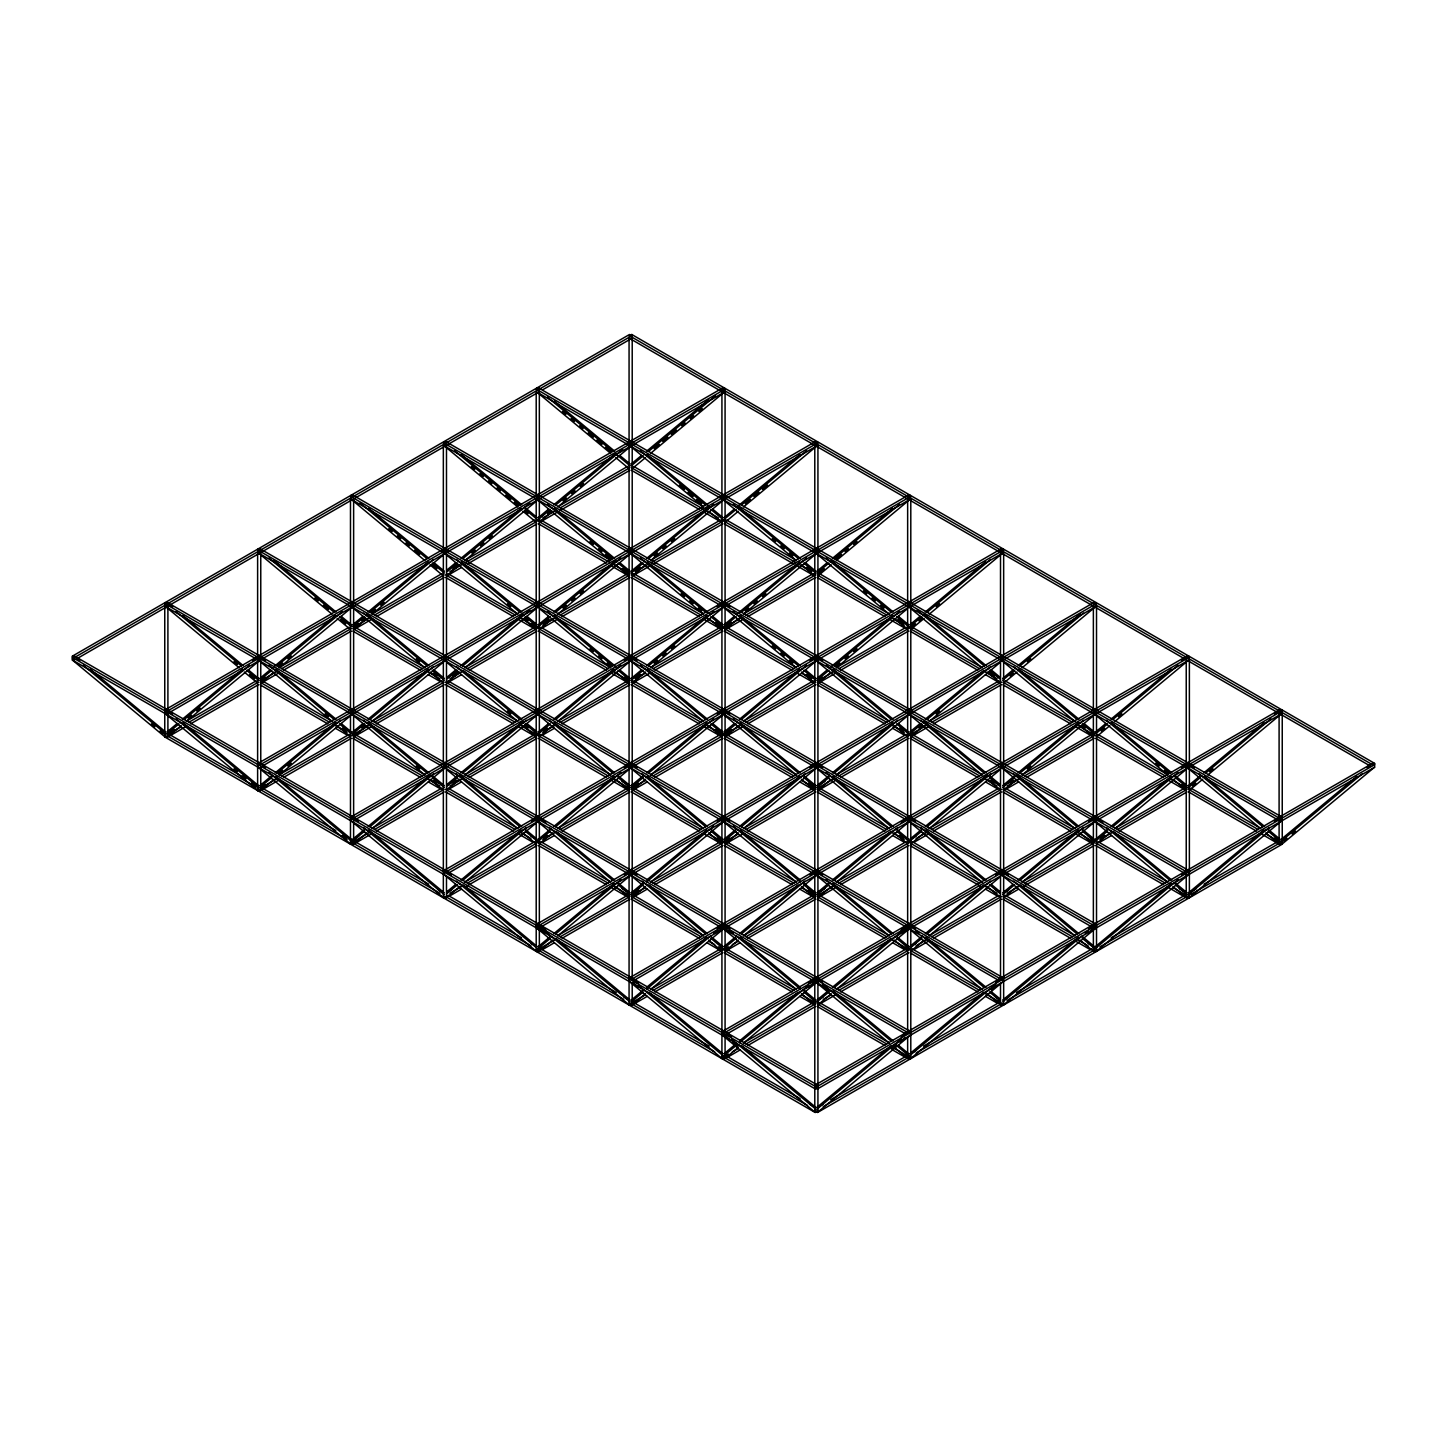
<?xml version="1.0" encoding="UTF-8"?>
<svg xmlns="http://www.w3.org/2000/svg" width="1447" height="1447" viewBox="0 0 1447 1447"><rect width="100%" height="100%" fill="white"/><g stroke="black" fill="none" stroke-linecap="round" stroke-linejoin="round"><path stroke-width="1.5" d="M166.93 732.055L177.239 723.482M182.412 719.195L242.59 669.147M252.918 660.574L256.354 657.716M166.93 733.882L178.976 723.862M184.131 719.575L249.481 665.24M169.172 733.864L174.345 729.559M188.092 718.128L191.529 715.27M196.702 710.983L200.138 708.126M169.172 735.673L181.219 725.671M186.374 721.384L260.315 659.904L258.072 658.096L258.072 656.287M259.791 678.444L270.101 669.871M273.555 667.013L335.451 615.536M259.791 680.253L271.837 670.25M276.992 665.964L342.342 611.629M262.034 680.253L265.47 677.377M279.235 665.946L282.671 663.088M287.826 658.801L291.281 655.943M262.034 682.062L274.08 672.059M279.235 667.772L353.177 606.293L350.934 604.484M352.652 624.833L362.962 616.259M368.135 611.954L428.312 561.924M352.652 626.641L364.698 616.639M369.853 612.352L433.467 559.446M354.895 626.623L358.331 623.766M361.786 620.908L365.223 618.05M372.096 612.334L375.533 609.476M380.688 605.19L384.142 602.332M354.895 628.45L366.941 618.448M372.096 614.161L442.601 555.539M447.232 569.792L455.823 562.63M460.996 558.343L521.173 508.313M447.232 571.601L457.541 563.028M462.714 558.741L529.783 502.977M452.929 568.725L458.084 564.439M471.831 553.007L475.267 550.149M480.44 545.863L483.877 542.987M489.032 538.7L492.468 535.842M447.756 574.839L459.802 564.836M464.957 560.55L538.899 499.07M538.374 517.61L548.684 509.018M553.857 504.732L615.753 453.273M536.656 520.848L550.403 509.416M555.576 505.13L622.644 449.366M547.509 513.685L550.945 510.827M562.973 500.825L566.41 497.967M571.583 493.68L575.02 490.804M580.175 486.518L583.611 483.66M540.617 521.227L552.664 511.225M557.818 506.938L631.76 445.459M631.236 463.999L641.546 455.407M646.719 451.12L708.614 399.661M631.236 465.807L643.264 455.805M648.437 451.518L715.505 395.755M654.116 448.642L659.271 444.356M662.726 441.498L667.881 437.193M671.318 434.335L676.473 430.048M681.627 425.762L685.064 422.904M690.237 418.617L693.674 415.759M698.829 411.473L702.265 408.615M633.479 467.616L645.525 457.614M650.68 453.309L724.621 391.848L722.379 390.039L722.379 388.212L724.621 389.388L167.454 711.056L165.229 709.772L722.379 388.103M259.791 785.667L271.837 775.664M275.274 772.807L335.451 722.758M259.791 787.494L271.837 777.473M276.992 773.186L340.606 720.299M262.034 787.475L265.47 784.618M279.235 773.168L282.671 770.31M287.826 766.024L291.281 763.166M262.034 789.284L274.08 779.282M279.235 774.995L353.177 713.516L350.934 711.707M352.652 732.055L362.962 723.482M368.135 719.195L428.312 669.147M352.652 733.882L364.698 723.862M369.853 719.575L433.467 666.687M361.786 728.13L365.223 725.273M354.895 735.673L366.941 725.671M372.096 721.384L444.319 661.333M447.232 677.015L455.823 669.871M460.996 665.566L522.892 614.107M447.232 678.824L457.541 670.25M462.714 665.964L529.783 610.2M452.929 675.948L458.084 671.661M447.756 682.062L459.802 672.059M464.957 667.772L538.899 606.293M538.374 624.833L548.684 616.259M553.857 611.954L615.753 560.495M536.656 628.07L550.403 616.639M555.576 612.352L620.908 558.017M544.054 623.766L549.227 619.479M562.973 608.047L566.41 605.19M571.583 600.903L575.02 598.045M580.175 593.74L583.611 590.882M540.617 628.45L552.664 618.448M557.818 614.161L631.76 552.682M631.236 571.221L641.546 562.63M646.719 558.343L708.614 506.884M631.236 573.03L643.264 563.028M648.437 558.741L713.769 504.406M635.197 571.583L640.37 567.296M654.116 555.865L657.553 553.007M662.726 548.72L666.163 545.863M671.318 541.558L674.754 538.7M633.479 574.839L645.525 564.836M650.68 560.55L724.621 499.07L722.379 497.262L722.379 495.435L724.621 496.61M724.097 517.61L734.407 509.018M737.861 506.161L799.757 454.702M724.097 519.419L736.125 509.416M741.298 505.13L806.63 450.795M745.259 503.683L750.414 499.396M753.851 496.538L759.024 492.251M762.46 489.375L767.615 485.089M726.34 521.227L738.386 511.225M743.541 506.938L817.483 445.459L815.24 443.65L815.24 441.823L817.483 442.999L260.315 764.667L258.091 763.383L815.24 441.715M352.652 839.278L364.698 829.276M368.135 826.418L430.03 774.941M352.652 841.105L364.698 831.084M369.853 826.798L433.467 773.91M354.895 842.896L366.941 832.893M372.096 828.606L444.319 768.556M447.232 784.238L457.541 775.664M460.996 772.807L522.892 721.33M447.232 786.065L457.541 777.473M462.714 773.186L526.328 720.299M452.929 783.189L456.366 780.313M447.756 789.284L459.802 779.282M464.957 774.995L537.181 714.945M538.374 732.055L548.684 723.482M553.857 719.195L614.034 669.147M624.362 660.574L627.799 657.716M550.403 723.862L536.656 735.311L536.656 733.484M555.576 719.575L620.908 665.24M544.054 731.006L547.509 728.13M540.617 735.673L552.664 725.671M557.818 721.384L630.042 661.333M631.236 678.444L641.546 669.871M646.719 665.566L706.896 615.536M717.224 606.962L720.66 604.104M631.236 680.253L643.264 670.25M648.437 665.964L713.769 611.629M635.197 678.824L640.37 674.519M654.116 663.088L657.553 660.23M662.726 655.943L666.163 653.085M671.318 648.799L674.754 645.941M633.479 682.062L645.525 672.059M650.68 667.772L724.621 606.293L722.379 604.484L722.379 602.676M724.097 624.833L734.407 616.259M737.861 613.383L799.757 561.924M724.097 626.641L736.125 616.639M741.298 612.352L806.63 558.017M726.34 626.623L731.495 622.337M745.259 610.905L748.696 608.047M753.851 603.761L757.306 600.903M762.46 596.616L765.897 593.74M726.34 628.45L738.386 618.448M743.541 614.161L817.483 552.682L815.24 550.873L815.24 549.064L817.483 550.222M816.958 571.221L827.268 562.63M832.441 558.343L892.618 508.313M816.958 573.03L828.986 563.028M834.159 558.741L899.491 504.406M819.201 573.012L824.356 568.725M836.402 558.723L841.557 554.436M844.994 551.578L848.43 548.72M853.603 544.434L857.04 541.558M819.201 574.839L831.247 564.836M836.402 560.55L908.626 500.499M447.232 891.461L455.823 884.316M460.996 880.029L521.173 829.981M531.501 821.408L534.938 818.55M447.232 893.287L457.541 884.696M462.714 880.409L526.328 827.521M447.756 896.507L459.802 886.505M464.957 882.218L537.181 822.167M538.374 839.278L550.403 829.276M553.857 826.418L614.034 776.37M624.362 767.796L627.799 764.938M550.403 831.084L536.656 842.534L536.656 840.707M555.576 826.798L620.908 772.481M544.054 838.229L547.509 835.371M540.617 842.896L552.664 832.893M557.818 828.606L630.042 768.556M631.236 785.667L643.264 775.664M646.719 772.807L706.896 722.758M717.224 714.185L720.66 711.327M631.236 787.494L643.264 777.473M648.437 773.186L713.769 718.87M635.197 786.047L638.633 783.189M633.479 789.284L645.525 779.282M650.68 774.995L722.903 714.945M724.097 732.055L734.407 723.482M739.58 719.195L799.757 669.147M810.085 660.574L813.521 657.716M724.097 733.882L736.125 723.862M741.298 719.575L806.63 665.24M726.34 733.864L731.495 729.559M726.34 735.673L738.386 725.671M743.541 721.384L817.483 659.904L815.24 658.096L815.24 656.287M816.958 678.444L827.268 669.871M830.705 667.013L892.618 615.536M816.958 680.253L828.986 670.25M834.159 665.964L899.491 611.629M819.201 680.253L822.638 677.377M836.402 665.946L839.839 663.088M844.994 658.801L848.43 655.943M853.603 651.656L857.04 648.799M819.201 682.062L831.247 672.059M836.402 667.772L906.907 609.151M909.819 624.833L920.129 616.259M925.302 611.954L985.479 561.924M909.819 626.641L921.848 616.639M927.021 612.352L990.634 559.446M912.062 626.623L915.499 623.766M918.935 620.908L922.39 618.05M936.137 606.619L939.573 603.761M912.062 628.45L924.108 618.448M929.263 614.161L1003.205 552.682M538.374 946.501L550.403 936.498M553.857 933.641L614.034 883.592M624.362 875.019L627.799 872.161M550.403 938.325L536.656 949.757L538.899 951.565M555.576 934.02L620.908 879.704M540.617 950.136L552.664 940.116M557.818 935.829L630.042 875.779M631.236 892.889L643.264 882.887M646.719 880.029L706.896 829.981M717.224 821.408L720.66 818.55M631.236 894.716L643.264 884.696M646.719 881.838L713.769 826.092M635.197 893.269L638.633 890.411M633.479 896.507L645.525 886.505M650.68 882.218L724.621 820.738L722.379 818.93L722.379 817.121L724.621 818.279M724.097 839.278L736.125 829.276M739.58 826.418L799.757 776.37M810.085 767.796L813.521 764.938M724.097 841.105L736.125 831.084M741.298 826.798L804.912 773.91M726.34 841.087L729.776 838.229M726.34 842.896L738.386 832.893M743.541 828.606L817.483 767.127L815.24 765.318L815.24 763.51M816.958 785.667L828.986 775.664M832.441 772.807L892.618 722.758M816.958 787.494L828.986 777.473M834.159 773.186L897.773 720.299M819.201 789.284L831.247 779.282M836.402 774.995L910.344 713.516L908.101 711.707M909.819 732.055L920.129 723.482M925.302 719.195L983.761 670.576M909.819 733.882L921.848 723.862M927.021 719.575L990.634 666.687M918.935 728.13L922.39 725.273M936.137 713.841L939.573 710.983M912.062 735.673L924.108 725.671M929.263 721.384L999.768 662.762M1002.681 678.444L1012.99 669.871M1018.163 665.566L1080.059 614.107M1002.681 680.253L1014.709 670.25M1019.882 665.964L1083.496 613.058M1010.078 675.948L1013.533 673.09M1027.28 661.659L1030.716 658.801M1004.923 682.062L1016.97 672.059M1022.125 667.772L1096.066 606.293L1096.066 603.833L1093.823 602.549L536.656 924.217L538.899 925.519L1096.066 603.833M631.236 1000.112L643.264 990.11M646.719 987.252L706.896 937.204M717.224 928.63L720.66 925.773M631.236 1001.939L643.264 991.937M646.719 989.079L710.332 936.173M713.769 933.315L717.224 930.457M717.748 931.868L721.185 929.01M633.479 1003.748L645.525 993.727M650.68 989.441L724.621 927.961L722.379 926.17L722.379 924.344L724.621 925.519M724.097 946.501L736.125 936.498M739.58 933.641L798.039 885.021M810.085 875.019L813.521 872.161M724.097 948.328L736.125 938.325M741.298 934.02L804.912 881.133M726.34 950.136L738.386 940.116M743.541 935.829L817.483 874.35L815.24 872.559L815.24 870.732L817.483 871.908M816.958 892.889L828.986 882.887M832.441 880.029L890.9 831.41M901.21 822.837L906.383 818.55M816.958 894.716L828.986 884.696M834.159 880.409L897.773 827.521M819.201 896.507L831.247 886.505M836.402 882.218L910.344 820.738L908.101 818.93M909.819 839.278L921.848 829.276M925.302 826.418L987.198 774.941M909.819 841.105L921.848 831.084M927.021 826.798L990.634 773.91M912.062 842.896L924.108 832.893M929.263 828.606L999.768 769.985M1002.681 785.667L1014.709 775.664M1018.163 772.807L1078.341 722.758M1002.681 787.494L1014.709 777.473M1019.882 773.186L1083.496 720.299M1010.078 783.189L1013.533 780.313M1027.28 768.882L1030.716 766.024M1004.923 789.284L1016.97 779.282M1022.125 774.995L1094.348 714.945M1095.542 732.055L1105.852 723.482M1111.007 719.195L1171.202 669.147M1181.53 660.574L1184.966 657.716M1095.542 733.882L1107.57 723.862M1112.743 719.575L1178.075 665.24M1101.221 731.006L1104.658 728.13M1118.422 716.699L1121.859 713.841M1097.785 735.673L1109.831 725.671M1114.986 721.384L1187.209 661.333M724.097 1053.723L736.125 1043.721M739.58 1040.863L798.039 992.262M808.367 983.671L813.521 979.384M724.097 1055.55L736.125 1045.548M739.58 1042.69L808.367 985.497M808.891 986.908L814.046 982.622M726.34 1057.359L738.386 1047.339M743.541 1043.052L817.483 981.572L815.24 979.782L815.24 977.955L817.483 979.131M816.958 1000.112L828.986 990.11M832.441 987.252L890.9 938.633M901.21 930.059L906.383 925.773M816.958 1001.939L828.986 991.937M834.159 987.632L904.664 929.028M903.471 931.868L906.907 929.01M819.201 1003.748L831.247 993.727M836.402 989.441L910.344 927.961L908.101 926.17M909.819 946.501L921.848 936.498M925.302 933.641L983.761 885.021M995.807 875.019L999.244 872.161M909.819 948.328L921.848 938.325M927.021 934.02L990.634 881.133M912.062 950.136L924.108 940.116M929.263 935.829L999.768 877.208M1002.681 892.889L1012.99 884.316M1018.163 880.029L1078.341 829.981M1088.669 821.408L1092.105 818.55M1002.681 894.716L1014.709 884.696M1019.882 880.409L1083.496 827.521M1004.923 896.507L1016.97 886.505M1022.125 882.218L1094.348 822.167M1095.542 839.278L1107.57 829.276M1111.007 826.418L1171.202 776.37M1181.53 767.796L1184.966 764.938M1095.542 841.105L1107.57 831.084M1112.743 826.798L1178.075 772.481M1101.221 838.229L1104.658 835.371M1097.785 842.896L1109.831 832.893M1114.986 828.606L1187.209 768.556M1188.403 785.667L1200.431 775.664M1203.868 772.807L1264.063 722.758M1274.373 714.185L1277.828 711.327M1188.403 787.494L1200.431 777.473M1205.604 773.186L1270.936 718.87M1192.364 786.047L1195.801 783.189M1209.565 771.739L1213.002 768.882M1190.646 789.284L1202.692 779.282M1207.847 774.995L1281.789 713.516L1279.546 711.707L1279.546 709.898M816.958 1107.335L890.9 1045.874M901.21 1037.282L906.383 1032.995M816.958 1109.162L901.21 1039.109M891.424 1049.093L896.597 1044.806M900.034 1041.949L905.189 1037.662M817.483 1112.399L910.344 1035.184L910.344 1032.742L908.101 1031.458M909.819 1053.723L983.761 992.262M995.807 982.242L999.244 979.384M909.819 1055.55L995.807 984.069M991.177 989.766L996.332 985.479M1003.205 981.572L910.344 1058.788L910.344 1056.328M1002.681 1000.112L1078.341 937.204M1088.669 928.63L1092.105 925.773M1002.681 1001.939L1081.777 936.173M1085.214 933.315L1088.669 930.457M1090.911 930.439L1094.348 927.581M1003.205 1005.177L1096.066 927.961M1095.542 946.501L1171.202 883.592M1181.53 875.019L1184.966 872.161M1095.542 948.328L1178.075 879.704M1096.066 951.565L1188.928 874.35M1188.403 892.889L1264.063 829.981M1274.373 821.408L1277.828 818.55M1188.403 894.716L1269.218 827.521M1281.789 820.738L1188.928 897.936L1188.909 895.494M1281.264 839.278L1356.924 776.37M1367.234 767.796L1370.689 764.938M1281.264 841.105L1362.079 773.91M1283.507 841.087L1286.944 838.229M1292.099 833.942L1295.553 831.066M1281.789 844.325L1374.65 767.127L1374.632 763.383L631.76 334.492L629.517 335.776L1372.407 764.667L1374.632 763.383M239.153 667.772L165.211 606.293L167.454 604.484L167.454 602.676M536.656 499.07L538.899 497.262L538.899 495.435M610.598 774.995L536.656 713.516L538.899 711.707L538.899 709.898M703.459 721.384L629.517 659.904L631.76 658.096L631.76 656.287M796.32 667.772L722.379 606.293L724.621 604.484L724.621 602.676M703.459 828.606L629.517 767.127L631.76 765.318L631.76 763.51M722.379 713.516L724.621 711.707L724.621 709.898M1003.205 658.096L1000.962 659.904L1091.888 712.521M1003.205 765.318L1000.962 767.127L1091.888 819.744M1167.765 774.995L1093.823 713.516L1096.066 711.707M817.483 1110.591L815.24 1112.399L722.379 1035.184L724.621 1033.393L724.621 1031.566M1000.962 874.35L1003.205 872.559M1096.066 818.93L1093.823 820.738L1167.765 882.218M1260.626 828.606L1186.685 767.127L1188.928 765.318L1188.928 763.51M908.101 1058.788L910.344 1056.979L896.597 1045.548M1000.962 1005.177L1003.205 1003.368M1096.066 949.757L1093.823 951.565L1093.823 947.93M1188.928 896.145L1186.685 897.936L1186.685 894.318M1279.546 844.325L1281.789 842.534M72.368 656.16L629.517 334.492L631.76 335.776L74.593 657.444L72.368 656.16L72.368 660.031L165.211 737.102M260.315 548.938L258.091 550.222L1000.962 979.131L1003.205 977.846L260.315 548.938L260.315 550.873M350.934 496.61L353.177 495.326L1096.066 924.217L1093.823 925.519L350.934 496.61L350.934 499.179L441.878 551.687M443.795 442.999L446.038 441.715L1188.909 870.606L1186.685 871.908L443.795 442.999L443.795 445.567L534.721 498.075M76.528 658.91L167.454 606.402M169.389 605.298L260.315 552.79M262.251 551.687L353.177 499.179M355.112 498.075L446.038 445.567M447.973 444.446L538.899 391.956L538.899 389.388L536.656 388.103M542.77 389.731L631.76 338.345M167.454 709.772L165.229 711.056L165.229 713.642L258.072 790.713M258.091 657.444L260.315 656.16M350.934 603.833L353.177 602.549M443.795 550.222L446.038 548.938L446.038 550.873M536.656 496.61L538.899 495.326M629.517 442.999L631.76 441.715L631.76 443.65L629.517 445.459L703.459 506.938M722.379 389.388L724.621 388.103M169.389 712.521L260.315 660.031M262.251 658.91L353.177 606.402M355.112 605.298L446.038 552.79M447.973 551.687L538.899 499.179L538.899 496.61L536.656 495.326L536.656 497.262M540.834 498.075L631.76 445.567M633.696 444.446L724.621 391.956M186.5 721.076L256.155 680.868M279.361 667.465L349.016 627.256M372.223 613.854L441.878 573.645M465.084 560.242L534.721 520.034M538.591 517.791L542.462 515.566M559.88 505.509L627.582 466.422M169.389 733.539L180.984 726.828M188.725 722.36L258.38 682.152M264.186 678.806L275.78 672.095M281.586 668.749L351.241 628.541M357.047 625.194L368.641 618.484M374.447 615.138L444.102 574.929M449.908 571.583L461.503 564.873M465.373 562.648L536.964 521.318M542.77 517.972L554.364 511.261M560.17 507.915L629.825 467.707M169.389 736.107L184.854 727.172M190.66 723.826L258.38 684.738M262.251 682.496L277.715 673.56M283.522 670.214L351.241 631.109M355.112 628.884L370.577 619.949M376.383 616.603L444.102 577.498M447.973 575.273L461.503 567.459M467.309 564.095L536.964 523.886M540.834 521.662L556.299 512.726M560.17 510.484L629.825 470.275M260.315 763.383L258.091 764.667L258.091 767.254L350.934 844.325M350.934 711.056L353.177 709.772M443.795 657.444L446.038 656.16M536.656 603.833L538.899 602.549M629.517 550.222L631.76 548.938L631.76 550.873L629.517 552.682L703.459 614.161M722.379 496.61L724.621 495.326L724.621 497.262L722.379 499.07L796.32 560.55M815.24 442.999L817.483 441.715M262.251 766.132L353.177 713.642M355.112 712.521L446.038 660.031L443.795 658.096M447.973 658.91L538.899 606.402L538.899 603.833L536.656 602.549M540.834 605.298L631.76 552.79M633.696 551.687L724.621 499.179M726.557 498.075L817.483 445.567M279.361 774.688L349.016 734.479M372.223 721.076L441.878 680.868M447.666 677.522L451.536 675.279M465.084 667.465L534.721 627.256M557.945 613.854L627.582 573.645M652.742 559.121L720.443 520.034M262.251 787.15L275.78 779.336M281.586 775.972L351.241 735.763M355.112 733.539L368.641 725.725M374.447 722.36L444.102 682.152M449.908 678.806L461.503 672.095M467.309 668.749L536.964 628.541M542.77 625.194L554.364 618.484M560.17 615.138L629.825 574.929M635.631 571.583L647.225 564.873M651.096 562.648L722.686 521.318M262.251 789.718L277.715 780.783M283.522 777.437L351.241 738.35M355.112 736.107L370.577 727.172M376.383 723.826L444.102 684.738M447.973 682.496L461.503 674.682M469.244 670.214L536.964 631.109M542.77 627.763L556.299 619.949M562.105 616.603L629.825 577.498M633.696 575.273L649.16 566.338M653.031 564.095L722.686 523.886M443.795 764.667L446.038 763.383M536.656 711.056L538.899 709.772M629.517 657.444L631.76 656.16M722.379 603.833L724.621 602.549M815.24 550.222L817.483 548.938L817.483 550.873M908.101 496.61L910.344 495.326M355.112 819.744L446.038 767.254L443.795 765.318M447.973 766.132L538.899 713.642L538.899 711.056L536.656 709.772M540.834 712.521L631.76 660.031M633.696 658.91L724.621 606.402M726.557 605.298L817.483 552.79M819.418 551.687L910.344 499.179M354.804 838.356L358.675 836.131M372.223 828.299L441.878 788.09M447.666 784.744L451.536 782.501M465.084 774.688L534.721 734.479M557.945 721.076L627.582 680.868M652.742 666.343L720.443 627.256M743.668 613.854L813.304 573.645M355.112 840.761L368.641 832.947M374.447 829.583L444.102 789.375M449.908 786.028L461.503 779.336M467.309 775.972L536.964 735.763M542.77 732.417L554.364 725.725M560.17 722.36L629.825 682.152M635.631 678.806L645.29 673.217M653.031 668.749L722.686 628.541M728.492 625.194L740.086 618.484M745.892 615.138L815.547 574.929M355.112 843.33L370.577 834.394M376.383 831.048L444.102 791.961M449.908 788.597L461.503 781.905M469.244 777.437L536.964 738.35M542.77 734.986L554.364 728.293M562.105 723.826L629.825 684.738M633.696 682.496L649.16 673.56M654.966 670.214L722.686 631.109M726.557 628.884L742.022 619.949M747.828 616.603L815.547 577.498M1003.205 550.222L1000.962 548.938L443.795 870.606L446.038 871.908L1003.205 550.222L1003.205 552.79L912.279 605.298M536.656 818.279L538.899 816.994M629.517 764.667L631.76 763.383M722.379 711.056L724.621 709.772M815.24 657.444L817.483 656.16M908.101 603.833L910.344 602.549M1000.962 550.222L1003.205 548.938M447.973 873.355L538.899 820.865L538.899 818.279L536.656 816.994L536.656 818.93M540.834 819.744L631.76 767.254M633.696 766.132L722.686 714.746M726.557 712.521L817.483 660.031M819.418 658.91L910.344 606.402L908.101 604.484M447.666 891.967L451.536 889.742M465.084 881.91L534.721 841.702M557.945 828.299L627.582 788.09M650.806 774.688L720.443 734.479M743.668 721.076L813.304 680.868M836.529 667.465L906.166 627.256M449.908 893.251L461.503 886.559M467.309 883.213L536.964 842.986M542.77 839.64L554.364 832.947M560.17 829.583L629.825 789.375M633.696 787.15L645.29 780.439M653.031 775.972L722.686 735.763M726.557 733.539L740.086 725.725M745.892 722.36L815.547 682.152M821.353 678.806L832.947 672.095M838.754 668.749L908.409 628.541M449.908 895.838L461.503 889.127M465.373 886.902L536.964 845.573M542.77 842.208L554.364 835.516M562.105 831.048L629.825 791.961M633.696 789.718L647.225 781.905M654.966 777.437L722.686 738.35M726.557 736.107L742.022 727.172M747.828 723.826L815.547 684.738M819.418 682.496L834.883 673.56M840.689 670.214L908.409 631.109M538.899 924.217L536.656 925.519L536.656 928.088M629.517 871.908L631.76 870.606L631.76 872.559L629.517 874.35L703.459 935.829M722.379 818.279L724.621 816.994L724.621 818.93L722.379 820.738L796.32 882.218M815.24 764.667L817.483 763.383M908.101 711.056L910.344 709.772M1000.962 657.444L1003.205 656.16M1093.823 603.833L1096.066 602.549M540.834 926.966L631.76 874.476M633.696 873.355L724.621 820.865M726.557 819.744L817.483 767.254M819.418 766.132L910.344 713.642M912.279 712.521L1003.205 660.031L1003.205 656.287M1005.122 658.91L1096.066 606.402M557.945 935.522L627.582 895.313M633.388 891.967L639.194 888.621M650.806 881.91L720.443 841.702M743.668 828.299L813.304 788.09M821.046 783.623L824.917 781.398M836.529 774.688L906.166 734.479M929.39 721.076L999.027 680.868M538.899 949.105L554.364 940.17M560.17 936.824L629.825 896.615M633.696 894.373L645.29 887.68M653.031 883.213L722.686 842.986M726.557 840.761L738.151 834.051M745.892 829.583L815.547 789.375M819.418 787.15L832.947 779.336M838.754 775.972L908.409 735.763M912.279 733.539L925.809 725.725M931.615 722.36L1001.27 682.152M542.77 949.449L554.364 942.739M562.105 938.271L629.825 899.184M633.696 896.941L647.225 889.127M654.966 884.66L722.686 845.573M726.557 843.33L742.022 834.394M747.828 831.048L815.547 791.961M819.418 789.718L834.883 780.783M840.689 777.437L908.409 738.35M912.279 736.107L927.744 727.172M933.55 723.826L1001.27 684.738M722.379 925.519L724.621 924.217L724.621 926.17L722.379 927.961L796.32 989.441M815.24 871.908L817.483 870.606L817.483 872.559M908.101 818.279L910.344 816.994L910.344 818.93M1000.962 764.667L1003.205 763.383M1093.823 711.056L1096.066 709.772M1186.685 657.444L1188.909 656.16M633.696 980.578L724.621 928.088M726.557 926.966L817.483 874.476M819.418 873.355L910.344 820.865M912.279 819.744L1003.205 767.254L1003.205 763.51M1005.122 766.132L1096.066 713.642L1096.066 709.898M1097.984 712.521L1188.909 660.031M650.806 989.151L720.443 948.925M743.668 935.522L813.304 895.313M821.046 890.846L824.917 888.621M836.529 881.91L906.166 841.702M911.972 838.356L915.842 836.131M929.39 828.299L999.027 788.09M1004.833 784.744L1008.704 782.501M1022.251 774.688L1091.888 734.479M631.76 1002.717L645.29 994.903M653.031 990.435L722.686 950.227M724.621 949.105L728.492 946.863M732.345 944.638L738.151 941.292M745.892 936.824L815.547 896.615M819.418 894.373L832.947 886.559M838.754 883.213L908.409 842.986M916.132 838.518L925.809 832.947M931.615 829.583L1001.27 789.375M1007.058 786.028L1018.67 779.336M1024.476 775.972L1094.131 735.763M633.696 1004.164L647.225 996.35M654.966 991.882L722.686 952.795M726.557 950.552L740.086 942.739M747.828 938.271L815.547 899.184M819.418 896.941L834.883 888.006M840.689 884.66L908.409 845.573M914.197 842.208L927.744 834.394M933.55 831.048L1001.27 791.961M1007.058 788.597L1018.67 781.905M1026.411 777.437L1094.131 738.35M724.621 1031.458L722.379 1032.742L722.379 1035.31M815.24 979.131L817.483 977.846L817.483 979.782M908.101 925.519L910.344 924.217L910.344 926.17M1000.962 871.908L1003.205 870.606L1003.205 874.476L912.279 926.966M1093.823 818.279L1096.066 816.994L1096.066 820.865L1005.122 873.355M1186.685 764.667L1188.909 763.383M1279.546 711.056L1281.771 709.772M726.557 1034.189L817.483 981.699M819.418 980.578L910.344 928.088M1097.984 819.744L1188.909 767.254M1190.845 766.132L1281.771 713.642M743.668 1042.762L813.304 1002.554M819.111 999.19L822.981 996.965M836.529 989.151L906.166 948.925M910.036 946.7L915.842 943.354M929.39 935.522L999.027 895.313M1004.833 891.967L1008.704 889.742M1022.251 881.91L1091.888 841.702M1115.112 828.299L1184.749 788.09M724.621 1056.328L728.492 1054.103M732.345 1051.86L738.151 1048.514M745.892 1044.047L815.547 1003.838M823.271 999.371L831.012 994.903M838.754 990.435L908.409 950.227M916.132 945.759L925.809 940.17M931.615 936.824L1001.27 896.615M1007.058 893.251L1018.67 886.559M1024.476 883.213L1094.131 842.986M1099.919 839.64L1111.531 832.947M1117.337 829.583L1186.992 789.375M726.557 1057.793L740.086 1049.961M747.828 1045.494L815.547 1006.407M819.418 1004.164L834.883 995.229M840.689 991.882L908.409 952.795M914.197 949.449L927.744 941.617M933.55 938.271L1001.27 899.184M1007.058 895.838L1018.67 889.127M1022.541 886.902L1094.131 845.573M1099.919 842.208L1111.531 835.516M1119.273 831.048L1186.992 791.961M815.24 1086.353L817.483 1085.069L74.593 656.16L72.368 657.444L815.24 1086.353L815.24 1088.922L817.483 1087.638M817.483 1086.353L1374.632 764.667L1372.407 763.383L815.24 1085.069L817.483 1086.353L817.483 1088.922L815.24 1087.638M817.483 1088.922L1374.632 767.254M817.175 1107.534L822.981 1104.188M830.723 1099.72L908.101 1055.044M910.036 1053.922L915.842 1050.576M923.584 1046.109L999.027 1002.554M1004.833 999.19L1008.704 996.965M1016.445 992.497L1091.888 948.925M1111.242 937.765L1184.749 895.313M1190.555 891.967L1196.362 888.621M1204.103 884.153L1277.611 841.702M823.271 1106.593L908.409 1057.45M916.132 1052.982L1001.27 1003.838M1007.058 1000.474L1094.131 950.227M1099.919 946.863L1186.992 896.615M1190.845 894.373L1279.853 842.986M629.065 336.156L632.212 336.663M536.204 389.768L539.351 389.768M721.926 389.768L725.074 389.768M629.065 442.095L632.212 442.095M443.343 443.397L446.49 443.397M629.065 443.397L632.212 443.397M814.788 443.397L817.935 443.397M536.204 495.706L539.351 495.706M721.926 495.706L725.074 495.706M350.481 497.008L353.629 497.008M536.204 497.008L539.351 497.008M721.926 497.008L725.074 497.008M907.649 497.008L910.796 497.008M721.926 520.594L725.074 520.594M443.343 549.317L446.49 549.317M257.62 550.62L260.767 550.62M443.343 550.62L446.49 550.62M629.065 550.62L632.212 550.62M814.788 550.62L817.935 550.62M1000.51 550.62L1003.657 550.62M539.351 602.929L536.204 602.929L536.204 499.251M907.649 602.929L910.796 602.929L910.796 499.251M164.759 604.231L167.906 604.231M350.481 604.231L353.629 604.231M536.204 604.231L539.351 604.231M721.926 604.231L725.074 604.231M907.649 604.231L910.796 604.231M1093.371 604.231L1096.519 604.231M721.926 627.817L725.074 627.817M443.343 656.54L446.49 656.54M1000.51 656.54L1003.657 656.54M257.62 657.842L260.767 657.842M443.343 657.842L446.49 657.842M629.065 657.842L632.212 657.842M814.788 657.842L817.935 657.842M1000.51 657.842L1003.657 657.842M1186.233 657.842L1189.38 657.842M164.759 710.151L167.906 710.151L167.906 606.474M350.481 711.454L353.629 711.454M536.204 711.454L539.351 711.454M721.926 711.454L725.074 711.454M907.649 711.454L910.796 711.454M1093.371 711.454L1096.519 711.454M1279.094 711.454L1282.241 711.454M164.759 713.262L167.906 713.262L167.906 736.849L164.759 736.849L164.759 606.474M721.926 735.04L725.074 735.04M257.62 763.763L260.767 763.763L260.767 660.103M443.343 765.065L446.49 765.065M632.212 765.065L629.065 765.065L629.065 871.076M814.788 765.065L817.935 765.065L817.935 871.076M1000.51 765.065L1003.657 765.065M1189.38 765.065L1186.233 765.065L1186.233 871.076M350.481 817.374L353.629 817.374M536.204 817.374L539.351 817.374M721.926 817.374L725.074 817.374M907.649 817.374L910.796 817.374M1093.371 817.374L1096.519 817.374M1279.094 817.374L1282.241 817.374M539.351 818.676L536.204 818.676L536.204 951.294L539.351 951.294L539.351 928.902M721.926 818.676L725.074 818.676M907.649 818.676L910.796 818.676L910.796 924.687M1096.519 818.676L1093.371 818.676L1093.371 924.687M1282.241 820.485L1279.094 820.485L1279.094 844.071L1282.241 844.071L1282.241 713.715M721.926 842.263L725.074 842.263M443.343 870.985L446.49 870.985M629.065 870.985L632.212 870.985M814.788 870.985L817.935 870.985M1000.51 870.985L1003.657 870.985M1186.233 870.985L1189.38 870.985M632.212 872.288L629.065 872.288L629.065 1004.905L632.212 1004.905L632.212 982.513M814.788 872.288L817.935 872.288L817.935 978.299L814.788 978.226L814.788 874.549M1000.51 872.288L1003.657 872.288M536.204 924.597L539.351 924.597M721.926 924.597L725.074 924.597M907.649 924.597L910.796 924.597M1093.371 924.597L1096.519 924.597M721.926 925.899L725.074 925.899M907.649 925.899L910.796 925.899L910.796 1058.517L907.649 1058.517L907.649 1037.083M721.926 949.485L725.074 949.485M629.065 978.226L632.212 978.226L632.212 874.549M1003.657 978.226L1000.51 978.226L1000.51 874.549M814.788 979.51L817.935 979.51L817.935 1112.128L814.788 1112.128L814.788 981.771M721.926 1031.838L725.074 1031.838L725.074 928.16M910.796 1031.838L907.649 1031.838L907.649 928.16M721.926 1056.726L725.074 1056.726M814.788 1085.449L817.935 1085.449M814.788 1088.542L817.935 1088.542M629.517 338.345L720.443 390.835M722.379 391.956L813.304 444.446M815.24 445.567L906.166 498.075M999.027 551.687L908.101 499.179L908.101 495.435M1000.962 552.79L1091.888 605.298M1093.823 606.402L1184.749 658.91M1186.685 660.031L1277.611 712.521M1279.546 713.642L1370.472 766.132M631.76 442.999L629.517 441.715L629.517 443.65M908.101 602.549L910.344 603.833M1000.962 656.16L1003.205 657.444M1093.823 709.772L1096.066 711.056M1186.685 763.383L1188.909 764.667M536.656 391.956L627.582 444.446M629.517 445.567L720.443 498.075M722.379 499.179L813.304 551.687M815.24 552.79L906.166 605.298M999.027 658.91L908.101 606.402L908.101 602.676M1093.823 713.642L1184.749 766.132M1186.685 767.254L1277.611 819.744M633.696 466.422L703.332 506.631M726.557 520.034L794.258 559.121M819.418 573.645L889.055 613.854M912.279 627.256L981.916 667.465M995.464 675.279L999.334 677.522M1005.122 680.868L1074.777 721.076M1097.984 734.479L1167.639 774.688M1190.845 788.09L1260.5 828.299M631.453 467.707L703.043 509.037M706.914 511.261L718.508 517.972M724.314 521.318L795.904 562.648M799.775 564.873L811.369 571.583M817.175 574.929L886.83 615.138M892.636 618.484L904.23 625.194M910.036 628.541L979.691 668.749M985.497 672.095L997.092 678.806M1002.898 682.152L1072.553 722.36M1078.359 725.725L1091.888 733.539M1095.759 735.763L1165.414 775.972M1171.22 779.336L1184.749 787.15M1188.62 789.375L1258.275 829.583M1266.016 834.051L1277.611 840.761M631.453 470.275L699.172 509.38M704.978 512.726L720.443 521.662M724.314 523.886L793.969 564.095M797.84 566.338L813.304 575.273M817.175 577.498L884.895 616.603M890.701 619.949L904.23 627.763M910.036 631.109L977.756 670.214M985.497 674.682L999.027 682.496M1002.898 684.738L1070.617 723.826M1076.423 727.172L1091.888 736.107M1095.759 738.35L1163.478 777.437M1169.285 780.783L1184.749 789.718M1188.62 791.961L1256.34 831.048M1262.146 834.394L1277.611 843.33M443.795 441.715L446.038 442.999M631.76 550.222L629.517 548.938L629.517 550.873M722.379 602.549L724.621 603.833M815.24 656.16L817.483 657.444M908.101 709.772L910.344 711.056M1000.962 763.383L1003.205 764.667M1096.066 818.279L1093.823 816.994L1093.823 818.93M536.656 499.179L627.582 551.687M629.517 552.79L720.443 605.298M722.379 606.402L813.304 658.91M815.24 660.031L906.166 712.521M999.027 766.132L908.101 713.642L908.101 709.898M1093.823 820.865L1184.749 873.355M540.834 520.034L610.471 560.242M633.696 573.645L703.332 613.854M726.557 627.256L794.258 666.343M819.418 680.868L889.055 721.076M912.279 734.479L981.916 774.688M995.464 782.501L999.334 784.744M1005.122 788.09L1074.777 828.299M1088.325 836.131L1092.196 838.356M1097.984 841.702L1167.639 881.91M1179.251 888.621L1183.121 890.846M538.591 521.318L610.182 562.648M614.053 564.873L625.647 571.583M631.453 574.929L701.108 615.138M706.914 618.484L718.508 625.194M724.314 628.541L793.969 668.749M801.71 673.217L811.369 678.806M817.175 682.152L886.83 722.36M892.636 725.725L904.23 732.417M910.036 735.763L979.691 775.972M985.497 779.336L997.092 786.028M1002.898 789.375L1072.553 829.583M1078.359 832.947L1091.888 840.761M1095.759 842.986L1165.414 883.213M1173.155 887.68L1184.749 894.373M538.591 523.886L606.311 562.992M612.117 566.338L627.582 575.273M631.453 577.498L699.172 616.603M704.978 619.949L720.443 628.884M724.314 631.109L792.034 670.214M797.84 673.56L813.304 682.496M817.175 684.738L884.895 723.826M892.636 728.293L904.23 734.986M910.036 738.35L977.756 777.437M985.497 781.905L997.092 788.597M1002.898 791.961L1070.617 831.048M1076.423 834.394L1091.888 843.33M1095.759 845.573L1163.478 884.66M1169.285 888.006L1184.749 896.941M350.934 495.326L353.177 496.61M446.038 550.222L443.795 548.938L443.795 552.79L534.721 605.298M629.517 656.16L631.76 657.444M722.379 709.772L724.621 711.056M815.24 763.383L817.483 764.667M908.101 816.994L910.344 818.279M1003.205 871.908L1000.962 870.606L1000.962 872.559M627.582 658.91L536.656 606.402L538.899 604.484L538.899 602.676M629.517 660.031L720.443 712.521M724.314 714.746L813.304 766.132M815.24 767.254L906.166 819.744M999.027 873.355L908.101 820.865L908.101 817.121M1000.962 874.476L1091.888 926.966M447.973 573.645L517.61 613.854M540.834 627.256L610.471 667.465M633.696 680.868L703.332 721.076M726.557 734.479L796.194 774.688M819.418 788.09L889.055 828.299M912.279 841.702L981.916 881.91M995.464 889.742L999.334 891.967M1005.122 895.313L1074.777 935.522M1088.325 943.354L1092.196 945.578M445.73 574.929L515.385 615.138M521.191 618.484L532.803 625.194M538.591 628.541L608.246 668.749M614.053 672.095L625.647 678.806M631.453 682.152L701.108 722.36M706.914 725.725L720.443 733.539M724.314 735.763L793.969 775.972M801.71 780.439L813.304 787.15M817.175 789.375L886.83 829.583M892.636 832.947L904.23 839.64M910.036 842.986L979.691 883.213M985.497 886.559L997.092 893.251M1002.898 896.615L1072.553 936.824M1078.359 940.17L1088.017 945.759M445.73 577.498L513.45 616.603M519.256 619.949L534.721 628.884M538.591 631.109L606.311 670.214M612.117 673.56L627.582 682.496M631.453 684.738L699.172 723.826M704.978 727.172L720.443 736.107M724.314 738.35L792.034 777.437M799.775 781.905L813.304 789.718M817.175 791.961L884.895 831.048M892.636 835.516L904.23 842.208M910.036 845.573L981.627 886.902M985.497 889.127L997.092 895.838M1002.898 899.184L1070.617 938.271M1076.423 941.617L1089.953 949.449M258.091 548.938L260.315 550.222M350.934 602.549L353.177 603.833M443.795 656.16L446.038 657.444M629.517 763.383L631.76 764.667M908.101 924.217L910.344 925.519M258.091 552.79L349.016 605.298M350.934 602.676L350.934 606.402L441.878 658.91M534.721 712.521L443.795 660.031L443.795 656.287M536.656 713.642L627.582 766.132M629.517 767.254L720.443 819.744M722.379 820.865L813.304 873.355M815.24 874.476L906.166 926.966M999.027 980.578L908.101 928.088L908.101 924.344M355.112 627.256L424.749 667.465M438.296 675.279L442.167 677.522M447.973 680.868L517.61 721.076M540.834 734.479L610.471 774.688M622.083 781.398L625.954 783.623M633.696 788.09L703.332 828.299M726.557 841.702L796.194 881.91M807.806 888.621L813.612 891.967M819.418 895.313L889.055 935.522M912.279 948.925L981.916 989.151M995.464 996.965L999.334 999.19M352.869 628.541L422.524 668.749M428.33 672.095L439.942 678.806M445.73 682.152L515.385 722.36M521.191 725.725L534.721 733.539M538.591 735.763L608.246 775.972M614.053 779.336L627.582 787.15M631.453 789.375L701.108 829.583M708.849 834.051L720.443 840.761M724.314 842.986L793.969 883.213M801.71 887.68L813.304 894.373M817.175 896.615L886.83 936.824M892.636 940.17L908.101 949.105M910.036 950.227L979.691 990.435M985.497 993.782L1000.962 1002.717M352.869 631.109L420.589 670.214M428.33 674.682L439.942 681.374M445.73 684.738L513.45 723.826M519.256 727.172L534.721 736.107M538.591 738.35L606.311 777.437M612.117 780.783L627.582 789.718M631.453 791.961L699.172 831.048M704.978 834.394L720.443 843.33M724.314 845.573L792.034 884.66M799.775 889.127L813.304 896.941M817.175 899.184L884.895 938.271M892.636 942.739L904.23 949.449M910.036 952.795L977.756 991.882M985.497 996.35L997.092 1003.06M165.229 602.549L167.454 603.833M258.091 656.16L260.315 657.444M350.934 709.772L353.177 711.056M443.795 763.383L446.038 764.667M631.76 871.908L629.517 870.606L629.517 872.559M165.229 606.402L256.155 658.91M258.091 660.031L349.016 712.521M441.878 766.132L350.934 713.642L350.934 709.898M534.721 819.744L443.795 767.254L443.795 763.51M536.656 820.865L627.582 873.355M629.517 874.476L720.443 926.966M722.379 928.088L813.304 980.578M815.24 981.699L906.166 1034.189M262.251 680.868L331.888 721.076M355.112 734.479L424.749 774.688M438.296 782.501L442.167 784.744M447.973 788.09L517.61 828.299M531.158 836.131L535.028 838.356M540.834 841.702L610.471 881.91M622.083 888.621L625.954 890.846M633.696 895.313L703.332 935.522M726.557 948.925L796.194 989.151M819.418 1002.554L889.055 1042.762M260.008 682.152L329.663 722.36M335.469 725.725L347.081 732.417M352.869 735.763L422.524 775.972M428.33 779.336L439.942 786.028M445.73 789.375L515.385 829.583M521.191 832.947L530.868 838.518M538.591 842.986L608.246 883.213M614.053 886.559L627.582 894.373M631.453 896.615L701.108 936.824M708.849 941.292L714.655 944.638M718.508 946.863L722.379 949.105M724.314 950.227L793.969 990.435M801.71 994.903L815.24 1002.717M817.175 1003.838L886.83 1044.047M892.636 1047.393L908.101 1056.328M260.008 684.738L327.727 723.826M335.469 728.293L347.081 734.986M352.869 738.35L420.589 777.437M428.33 781.905L439.942 788.597M445.73 791.961L513.45 831.048M519.256 834.394L532.803 842.208M538.591 845.573L606.311 884.66M612.117 888.006L627.582 896.941M631.453 899.184L699.172 938.271M706.914 942.739L720.443 950.552M724.314 952.795L792.034 991.882M799.775 996.35L813.304 1004.164M817.175 1006.407L884.895 1045.494M892.636 1049.961L904.23 1056.672M72.368 658.729L74.593 660.031M72.368 660.031L815.24 1088.922M169.389 734.479L242.897 776.93M262.251 788.09L335.758 830.542M355.112 841.702L428.619 884.153M438.296 889.742L442.167 891.967M447.973 895.313L521.481 937.765M531.158 943.354L536.964 946.7M540.834 948.925L616.277 992.497M624.019 996.965L627.889 999.19M633.696 1002.554L709.139 1046.109M724.621 1055.044L800.064 1098.599M809.741 1104.188L813.612 1106.412M167.147 735.763L256.155 787.15M260.008 789.375L347.081 839.64M352.869 842.986L439.942 893.251M445.73 896.615L530.868 945.759M538.591 950.227L623.729 999.371M631.453 1003.838L714.655 1051.86M724.314 1057.45L807.516 1105.472M536.656 950.39L538.899 951.674M629.517 1004.001L631.76 1005.285L631.76 1001.541M908.101 497.262L910.344 499.07M724.621 713.516L722.379 711.707L722.379 709.898M443.795 550.873L446.038 552.682M722.379 1056.979L724.621 1058.788L724.621 1055.152M629.517 1003.368L631.76 1005.177M443.795 896.145L446.038 897.936M350.934 842.534L353.177 844.325M258.072 788.922L260.315 790.713M1190.646 764.938L1194.082 767.796M1204.41 776.37L1264.588 826.418M1268.024 829.276L1280.07 839.278M1199.237 773.91L1262.869 826.798M1268.024 831.084L1280.07 841.105M1274.373 838.229L1277.828 841.087M1265.781 832.893L1277.828 842.896M1111.549 722.758L1171.726 772.807M1175.163 775.664L1187.209 785.667M1106.394 720.299L1170.008 773.186M1175.163 777.473L1187.209 787.494M1155.719 763.166L1159.174 766.024M1164.329 770.31L1167.765 773.168M1181.53 784.618L1184.966 787.475M1172.92 779.282L1184.966 789.284M1018.688 669.147L1078.865 719.195M1084.038 723.482L1094.348 732.055M1013.533 666.687L1077.147 719.575M1082.302 723.862L1094.348 733.882M1081.777 725.273L1085.214 728.13M1002.681 661.333L1074.904 721.384M1080.059 725.671L1092.105 735.673M924.108 614.107L986.004 665.566M991.177 669.871L999.768 677.015M917.217 610.2L984.286 665.964M989.459 670.25L999.768 678.824M988.916 671.661L994.071 675.948M908.101 606.293L982.043 667.772M987.198 672.059L999.244 682.062M831.247 560.495L893.143 611.954M898.316 616.259L908.626 624.833M826.092 558.017L891.424 612.352M896.597 616.639L910.344 628.07M863.389 590.882L866.825 593.74M871.98 598.045L875.417 600.903M880.59 605.19L884.027 608.047M897.773 619.479L902.946 623.766M815.24 552.682L889.182 614.161M894.336 618.448L906.383 628.45M738.386 506.884L800.281 558.343M805.454 562.63L815.764 571.221M733.231 504.406L798.563 558.741M803.736 563.028L815.764 573.03M772.246 538.7L775.682 541.558M780.837 545.863L784.274 548.72M789.447 553.007L792.884 555.865M806.63 567.296L811.803 571.583M801.475 564.836L813.521 574.839M1097.785 818.55L1102.94 822.837M1113.268 831.41L1171.726 880.029M1175.163 882.887L1187.209 892.889M1106.394 827.521L1170.008 880.409M1175.163 884.696L1187.209 894.716M1172.92 886.505L1184.966 896.507M647.243 454.702L709.139 506.161M712.593 509.018L722.903 517.61M640.37 450.795L705.702 505.13M710.875 509.416L722.903 519.419M679.385 485.089L684.54 489.375M687.976 492.251L693.149 496.538M696.586 499.396L701.741 503.683M708.614 511.225L720.66 521.227M1016.97 774.941L1078.865 826.418M1082.302 829.276L1094.348 839.278M1013.533 773.91L1077.147 826.798M1082.302 831.084L1094.348 841.105M1002.681 768.556L1074.904 828.606M1080.059 832.893L1092.105 842.896M554.382 401.09L614.559 451.12M619.732 455.407L630.042 463.999M547.509 397.183L612.841 451.518M616.295 454.376L630.042 465.807M562.449 411.473L565.886 414.33M571.04 418.617L574.495 421.475M579.65 425.762L583.087 428.619M588.242 432.906L593.397 437.193M596.833 440.051L602.006 444.356M605.443 447.213L610.598 451.5M538.374 393.277L610.598 453.309M615.753 457.614L627.799 467.616M924.108 721.33L986.004 772.807M989.459 775.664L999.768 784.238M920.672 720.299L984.286 773.186M989.459 777.473L999.768 786.065M990.634 780.313L994.071 783.189M909.819 714.945L982.043 774.995M987.198 779.282L999.244 789.284M819.201 657.716L822.638 660.574M832.966 669.147L893.143 719.195M898.316 723.482L908.626 732.055M826.092 665.24L891.424 719.575M896.597 723.862L910.344 735.311L910.344 733.484M899.491 728.13L902.946 731.006M816.958 661.333L889.182 721.384M894.336 725.671L906.383 735.673M726.34 604.104L729.776 606.962M740.104 615.536L800.281 665.566M805.454 669.871L815.764 678.444M733.231 611.629L798.563 665.964M803.736 670.25L815.764 680.253M772.246 645.941L775.682 648.799M780.837 653.085L784.274 655.943M789.447 660.23L792.884 663.088M806.63 674.519L811.803 678.824M801.475 672.059L813.521 682.062M647.243 561.924L709.139 613.383M712.593 616.259L722.903 624.833M640.37 558.017L705.702 612.352M710.875 616.639L722.903 626.641M681.103 593.74L684.54 596.616M689.694 600.903L693.149 603.761M698.304 608.047L701.741 610.905M715.505 622.337L720.66 626.623M708.614 618.448L720.66 628.45M1004.923 872.161L1008.36 875.019M1020.406 885.021L1078.865 933.641M1082.302 936.498L1094.348 946.501M1013.533 881.133L1077.147 934.02M1082.302 938.325L1094.348 948.328M1002.681 875.779L1074.904 935.829M1080.059 940.116L1092.105 950.136M554.382 508.313L614.559 558.343M619.732 562.63L630.042 571.221M547.509 504.406L612.841 558.741M618.014 563.028L630.042 573.03M589.96 541.558L593.397 544.434M598.57 548.72L602.006 551.578M605.443 554.436L610.598 558.723M622.644 568.725L627.799 573.012M538.374 500.499L610.598 560.55M615.753 564.836L627.799 574.839M912.062 818.55L915.499 821.408M925.827 829.981L986.004 880.029M991.177 884.316L999.768 891.461M920.672 827.521L984.286 880.409M989.459 884.696L999.768 893.287M909.819 822.167L982.043 882.218M987.198 886.505L999.244 896.507M461.521 454.702L521.698 504.732M525.152 507.59L537.181 517.61M454.647 450.795L519.979 505.13M525.152 509.416L537.181 519.419M471.306 466.513L474.743 469.371M479.898 473.657L483.352 476.515M488.507 480.802L491.944 483.66M497.099 487.946L500.535 490.804M505.708 495.109L510.863 499.396M514.3 502.254L517.737 505.112M524.61 510.827L528.065 513.685M443.795 445.459L517.737 506.938M522.892 511.225L534.938 521.227M819.201 764.938L822.638 767.796M832.966 776.37L893.143 826.418M896.597 829.276L908.626 839.278M826.092 772.481L891.424 826.798M896.597 831.084L910.344 842.534L910.344 840.707M899.491 835.371L902.946 838.229M816.958 768.556L889.182 828.606M894.336 832.893L906.383 842.896M726.34 711.327L729.776 714.185M740.104 722.758L800.281 772.807M803.736 775.664L815.764 785.667M733.231 718.87L798.563 773.186M803.736 777.473L815.764 787.494M808.367 783.189L811.803 786.047M724.097 714.945L796.32 774.995M801.475 779.282L813.521 789.284M633.479 657.716L636.915 660.574M647.243 669.147L707.42 719.195M712.593 723.482L722.903 732.055M640.37 665.24L705.702 719.575M710.875 723.862L722.903 733.882M715.505 729.559L720.66 733.864M708.614 725.671L720.66 735.673M554.382 615.536L616.295 667.013M619.732 669.871L630.042 678.444M547.509 611.629L612.841 665.964M618.014 670.25L630.042 680.253M589.96 648.799L593.397 651.656M598.57 655.943L602.006 658.801M607.161 663.088L610.598 665.946M624.362 677.377L627.799 680.253M540.093 609.151L610.598 667.772M615.753 672.059L627.799 682.062M912.062 925.773L915.499 928.63M925.827 937.204L986.004 987.252M991.177 991.539L999.768 998.683M915.499 930.457L918.935 933.315M922.39 936.173L984.286 987.632M989.459 991.937L999.768 1000.51M909.819 929.39L982.043 989.441M987.198 993.727L999.244 1003.748M461.521 561.924L521.698 611.954M526.871 616.259L537.181 624.833M456.366 559.446L519.979 612.352M525.152 616.639L537.181 626.641M507.427 603.761L510.863 606.619M524.61 618.05L528.065 620.908M531.501 623.766L534.938 626.623M443.795 552.682L517.737 614.161M522.892 618.448L534.938 628.45M819.201 872.161L822.638 875.019M832.966 883.592L893.143 933.641M896.597 936.498L908.626 946.501M826.092 879.704L891.424 934.02M896.597 938.325L910.344 949.757L910.344 947.93M816.958 875.779L889.182 935.829M894.336 940.116L906.383 950.136M368.659 508.313L428.837 558.343M434.01 562.63L444.319 571.221M360.068 502.977L427.118 558.741M432.291 563.028L444.319 573.03M388.773 528.698L392.209 531.555M397.364 535.842L400.801 538.7M405.956 542.987L409.392 545.863M414.565 550.149L419.72 554.436M431.749 564.439L436.922 568.725M350.934 499.07L424.875 560.55M430.03 564.836L442.077 574.839M726.34 818.55L729.776 821.408M740.104 829.981L800.281 880.029M803.736 882.887L815.764 892.889M733.231 826.092L800.281 881.838M803.736 884.696L815.764 894.716M808.367 890.411L811.803 893.269M801.475 886.505L813.521 896.507M633.479 764.938L636.915 767.796M647.243 776.37L707.42 826.418M710.875 829.276L722.903 839.278M642.088 773.91L705.702 826.798M710.875 831.084L722.903 841.105M717.224 838.229L720.66 841.087M708.614 832.893L720.66 842.896M554.382 722.758L614.559 772.807M618.014 775.664L630.042 785.667M549.227 720.299L612.841 773.186M618.014 777.473L630.042 787.494M615.753 779.282L627.799 789.284M463.239 670.576L521.698 719.195M526.871 723.482L537.181 732.055M456.366 666.687L519.979 719.575M525.152 723.862L537.181 733.882M507.427 710.983L510.863 713.841M524.61 725.273L528.065 728.13M447.232 662.762L517.737 721.384M522.892 725.671L534.938 735.673M819.201 979.384L822.638 982.242M832.966 990.815L893.143 1040.863M898.316 1045.15L908.626 1053.723M822.638 984.069L891.424 1041.261M823.831 986.908L828.986 991.195M816.958 983.001L889.182 1043.052M894.336 1047.339L906.383 1057.359M366.941 614.107L428.837 665.566M434.01 669.871L444.319 678.444M363.504 613.058L427.118 665.964M432.291 670.25L444.319 680.253M416.284 658.801L419.72 661.659M433.467 673.09L436.922 675.948M350.934 606.293L424.875 667.772M430.03 672.059L442.077 682.062M726.34 925.773L729.776 928.63M740.104 937.204L800.281 987.252M803.736 990.11L815.764 1000.112M729.776 930.457L733.231 933.315M736.668 936.173L800.281 989.079M803.736 991.937L815.764 1001.939M725.815 929.01L729.252 931.868M801.475 993.727L813.521 1003.748M274.08 560.495L335.993 611.954M341.148 616.259L351.458 624.833M268.925 558.017L334.257 612.352M339.43 616.639L351.458 626.641M314.813 598.045L318.268 600.903M323.423 605.19L328.578 609.476M340.606 619.479L345.779 623.766M258.072 552.682L332.014 614.161M337.169 618.448L349.215 628.45M633.479 872.161L636.915 875.019M648.961 885.021L707.42 933.641M710.875 936.498L722.903 946.501M642.088 881.133L705.702 934.02M710.875 938.325L722.903 948.328M708.614 940.116L720.66 950.136M540.617 818.55L545.79 822.837M556.1 831.41L614.559 880.029M618.014 882.887L630.042 892.889M549.227 827.521L612.841 880.409M618.014 884.696L630.042 894.716M610.598 882.218L536.656 820.738L538.899 818.93L538.899 817.121M615.753 886.505L627.799 896.507M459.802 774.941L521.698 826.418M525.152 829.276L537.181 839.278M456.366 773.91L519.979 826.798M525.152 831.084L537.181 841.105M447.232 769.985L517.737 828.606M522.892 832.893L534.938 842.896M368.659 722.758L428.837 772.807M432.291 775.664L444.319 785.667M363.504 720.299L427.118 773.186M432.291 777.473L444.319 787.494M416.284 766.024L419.72 768.882M433.467 780.313L436.922 783.189M352.652 714.945L424.875 774.995M430.03 779.282L442.077 789.284M726.34 1032.995L731.495 1037.282M741.823 1045.874L815.764 1107.335M731.495 1039.109L815.764 1109.162M724.097 1034.804L729.252 1039.091M732.688 1041.949L737.861 1046.235M262.034 657.716L265.47 660.574M275.798 669.147L335.993 719.195M341.148 723.482L351.458 732.055M268.925 665.24L334.257 719.575M339.43 723.862L351.458 733.882M325.141 713.841L328.578 716.699M342.342 728.13L345.779 731.006M259.791 661.333L332.014 721.384M337.169 725.671L349.215 735.673M633.479 979.384L638.633 983.671M648.961 992.262L722.903 1053.723M638.633 985.497L722.903 1055.55M632.954 982.622L638.109 986.908M629.517 981.572L722.379 1058.788L722.379 1056.328M169.172 604.104L172.627 606.962M182.937 615.536L243.132 665.566M248.287 669.871L258.597 678.444M176.064 611.629L241.396 665.964M246.569 670.25L258.597 680.253M233.998 661.659L237.435 664.517M249.481 674.519L254.636 678.824M244.308 672.059L256.354 682.062M540.617 925.773L545.79 930.059M556.1 938.633L630.042 1000.112M542.336 929.028L630.042 1001.939M536.656 926.152L543.529 931.868M536.656 927.961L629.517 1005.177L629.517 1002.717M447.756 872.161L451.193 875.019M463.239 885.021L537.181 946.501M456.366 881.133L537.181 948.328M443.795 874.35L536.656 951.565L536.656 949.105M354.895 818.55L358.331 821.408M368.659 829.981L444.319 892.889M363.504 827.521L444.319 894.716M350.934 820.738L443.795 897.936M262.034 764.938L265.47 767.796M275.798 776.37L351.458 839.278M268.925 772.481L351.458 841.105M342.342 835.371L345.779 838.229M169.172 711.327L172.627 714.185M182.937 722.758L258.597 785.667M176.064 718.87L258.597 787.494M233.998 768.882L237.435 771.739M242.59 776.026L246.026 778.884M251.199 783.189L254.636 786.047M76.311 657.716L79.766 660.574M90.076 669.147L165.736 732.055M83.203 665.24L165.736 733.882M151.447 723.844L154.901 726.701M160.056 731.006L163.493 733.864M1372.407 763.51L1372.407 765.318M1281.771 820.865L1281.771 818.279L1279.546 816.994L1279.546 818.93M1281.771 841.883L1281.771 844.451L817.483 1112.508L817.483 1109.939M1279.546 840.707L1279.546 844.451M1279.094 713.715L1279.094 817.465M1189.38 660.103L1189.38 763.853L1186.233 763.763L1186.233 660.103M1189.38 767.326L1189.38 897.683L1186.233 897.683L1186.233 874.097M1188.928 787.096L1188.928 788.922M1188.909 874.476L1188.909 871.908L1186.685 870.606L1186.685 872.559M1186.685 656.287L1186.685 658.096M1186.685 763.51L1186.685 765.318M1186.685 787.096L1186.685 788.922M1096.519 606.474L1096.519 710.242L1093.371 710.151L1093.371 606.474M1096.519 713.715L1096.519 817.465M1096.519 820.937L1096.519 951.294L1093.371 951.294L1093.371 927.708M1096.066 928.088L1096.066 925.519L1093.823 924.217L1093.823 926.17M1093.823 602.676L1093.823 604.484M1093.823 709.898L1093.823 711.707M1093.823 733.484L1093.823 735.311M1093.823 840.707L1093.823 842.534M1093.371 713.715L1093.371 817.465M1003.657 552.863L1003.657 654.876M1003.657 660.103L1003.657 763.853L1000.51 763.763L1000.51 660.103M1003.657 767.326L1003.657 871.076M1003.657 874.549L1003.657 1004.905L1000.51 1004.905L1000.51 983.472M1003.205 981.699L1003.205 979.131L1000.962 977.846L1000.962 979.782M1000.962 549.064L1000.962 550.873M1000.962 656.287L1000.962 658.096M1000.962 763.51L1000.962 765.318M1000.51 552.863L1000.51 654.876M1000.51 767.326L1000.51 871.076M910.796 606.474L910.796 710.242L907.649 710.151L907.649 606.474M910.796 713.715L910.796 817.465M910.344 602.676L910.344 604.484M910.344 709.898L910.344 711.707M908.101 1031.566L908.101 1033.393M907.649 499.251L907.649 601.265M907.649 713.715L907.649 817.465M907.649 820.937L907.649 924.687M817.935 445.64L817.935 549.39L814.788 549.317L814.788 445.64M817.935 552.863L817.935 656.612L814.788 656.54L814.788 552.863M817.935 660.103L817.935 763.853L814.788 763.763L814.788 660.103M817.483 656.287L817.483 658.096M817.483 763.51L817.483 765.318M817.483 787.096L817.483 788.922M817.483 894.318L817.483 896.145M817.483 1001.541L817.483 1003.368M815.24 787.096L815.24 788.922M815.24 894.318L815.24 896.145M815.24 1001.541L815.24 1003.368M815.24 1109.939L815.24 1112.508L165.229 737.228L165.229 734.66M814.788 767.326L814.788 871.076M725.074 392.028L725.074 495.778M725.074 499.251L725.074 603.001L721.926 602.929L721.926 499.251M725.074 606.474L725.074 710.242L721.926 710.151L721.926 606.474M725.074 713.715L725.074 817.465M725.074 820.937L725.074 924.687M725.074 1034.931L725.074 1058.517M724.621 733.484L724.621 735.311M724.621 840.707L724.621 842.534M724.621 947.93L724.621 949.757M722.379 733.484L722.379 735.311M722.379 840.707L722.379 842.534M722.379 947.93L722.379 949.757M721.926 392.028L721.926 495.778M721.926 713.715L721.926 817.465M721.926 820.937L721.926 924.687M721.926 928.16L721.926 1058.517M632.212 338.417L632.212 440.413M632.212 445.64L632.212 549.39L629.065 549.317L629.065 445.64M632.212 552.863L632.212 656.612L629.065 656.54L629.065 552.863M632.212 660.103L632.212 763.853L629.065 763.763L629.065 660.103M632.212 767.326L632.212 871.076M631.76 334.492L631.76 337.061M631.76 787.096L631.76 788.922M631.76 894.318L631.76 896.145M631.76 979.782L631.76 977.955L629.517 979.131L629.517 981.699M629.517 656.287L629.517 658.096M629.517 763.51L629.517 765.318M629.517 787.096L629.517 788.922M629.517 894.318L629.517 896.145M629.065 338.417L629.065 442.167M539.351 392.028L539.351 494.024M539.351 499.251L539.351 601.265M539.351 606.474L539.351 710.242L536.204 710.151L536.204 606.474M539.351 713.715L539.351 817.465M539.351 820.937L539.351 924.687M538.899 388.212L538.899 390.039M538.899 924.344L538.899 926.17M536.656 602.676L536.656 604.484M536.656 709.898L536.656 711.707M536.204 392.028L536.204 495.778M536.204 713.715L536.204 817.465M446.49 445.64L446.49 547.653M446.49 552.863L446.49 654.876M446.49 660.103L446.49 763.853L443.343 763.763L443.343 660.103M446.49 767.326L446.49 871.076M446.49 876.231L446.49 897.683L443.343 897.683L443.343 767.326M446.038 441.823L446.038 443.65M446.038 656.287L446.038 658.096M446.038 763.51L446.038 765.318M446.038 872.559L446.038 870.732L443.795 871.908L443.795 874.476M443.343 445.64L443.343 547.653M443.343 552.863L443.343 654.876M353.629 499.251L353.629 603.001L350.481 602.929L350.481 499.251M353.629 606.474L353.629 710.242L350.481 710.151L350.481 606.474M353.629 713.715L353.629 817.465M353.629 820.485L353.629 844.071L350.481 844.071L350.481 713.715M353.177 495.435L353.177 497.262M353.177 602.676L353.177 604.484M353.177 709.898L353.177 711.707M353.177 733.484L353.177 735.311M353.177 818.93L353.177 817.121L350.934 818.279L350.934 820.865M353.177 840.707L353.177 844.451M260.767 552.863L260.767 656.612L257.62 656.54L257.62 552.863M260.767 766.874L260.767 790.46L257.62 790.46L257.62 660.103M260.315 656.287L260.315 658.096M260.315 763.51L260.315 765.318M260.315 787.096L260.315 790.84M258.091 788.271L258.091 790.84M167.454 709.898L167.454 711.707M167.454 733.484L167.454 737.228M74.593 656.287L74.593 658.096M167.454 602.549L165.229 603.833L908.101 1032.742L910.344 1031.458L167.454 602.549M538.899 388.103L536.656 389.388L1279.546 818.279L1281.771 816.994L538.899 388.103M908.101 495.326L350.934 816.994L353.177 818.279L910.344 496.61L908.101 495.326M1186.685 656.16L629.517 977.846L631.76 979.131L1188.909 657.444L1186.685 656.16M1279.546 709.772L722.379 1031.458L724.621 1032.742L1281.771 711.056L1279.546 709.772"/></g></svg>
